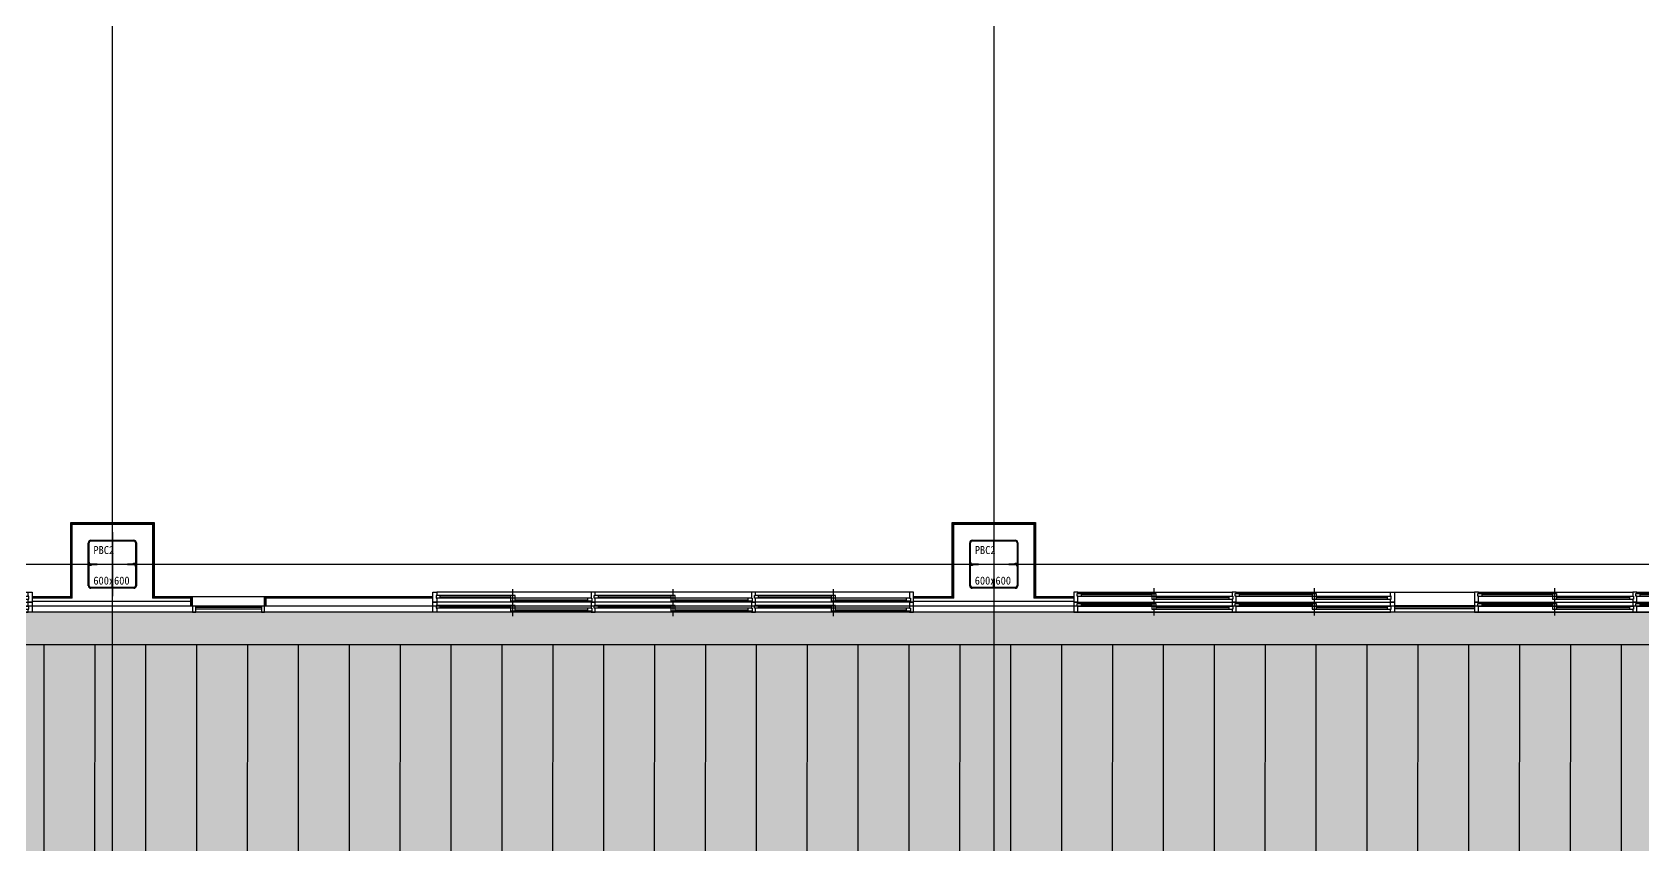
# Model space of a CAD drawing. Extents: x 152195838 to 160350639, y 364657247 to 370318102.
# Drawn here: x 158486947 to 158507047, y 364979532 to 364989669 of the extents above; entities that cross this region are included whole.
import ezdxf

# ---------------------------------------------------------------- set-up
doc = ezdxf.new("R2010")
doc.units = 0
doc.header["$MEASUREMENT"] = 0
doc.linetypes.add('DASHED', pattern=[0.75, 0.5, -0.25])
doc.layers.get('0').update_dxf_attribs({"linetype": 'CONTINUOUS'})
doc.layers.get('Defpoints').update_dxf_attribs({"linetype": 'CONTINUOUS'})
for name, color, linetype in [('4A.TEC ELE 1', 7, 'CONTINUOUS'), ('4A.TEC ELE 4', 9, 'CONTINUOUS'), ('4A.TEC 단열재', 252, 'CONTINUOUS'), ('4A.TEC 마감선 2', 5, 'CONTINUOUS'), ('4A.TEC 벽체 2', 3, 'CONTINUOUS'), ('4A.TEC 벽체 3', 4, 'CONTINUOUS'), ('4A.TEC 창호 2', 4, 'CONTINUOUS'), ('4A.TEC 해치 1', 9, 'CONTINUOUS'), ('P-BOX', 3, 'CONTINUOUS'), ('㈜SE&C ELE 1', 7, 'CONTINUOUS'), ('㈜SE&C 창호 2', 4, 'CONTINUOUS')]:
    doc.layers.add(name, color=color, linetype=linetype)
doc.layers.add('DEFPOINT', color=135, linetype='CONTINUOUS', plot=False)
doc.styles.add('돋움체', font='')
doc.styles.get('돋움체').set_extended_font_data('DotumChe')

# ---------------------------------------------------------------- blocks, each defined once
blk = doc.blocks.new('dwgC0C')
at = {"layer": '4A.TEC 해치 1', "linetype": 'Continuous'}
h = blk.add_hatch(color=254, dxfattribs=at)
h.dxf.hatch_style = 1
h.paths.add_polyline_path([(93300, 4500), (94800, 4500), (94800, 6000), (95800, 6000), (95800, 0), (-17400, 0), (-17400, 6000), (93300, 6000)])
at = {"layer": '4A.TEC 해치 1'}
h = blk.add_hatch(dxfattribs=at)
h.set_pattern_fill('LINE', color=256, scale=200, angle=90)
h.set_pattern_definition([(90, (-2000898.2, -434424.4), (-635, 2e-12), [])])
h.paths.add_polyline_path([(93300, 4500), (94800, 4500), (94800, 5600), (95400, 5600), (95400, 400), (-17000, 400), (-17000, 5600), (93300, 5600)])
at = {"layer": '4A.TEC ELE 1', "color": 8}
blk.add_line((-17000, 5600), (93300, 5600), dxfattribs=at)
blk = doc.blocks.new('aq7q9')
at = {"layer": '4A.TEC 창호 2', "color": 1}
for p, q in [((1857417, -3696980), (1857417, -3696765)), ((1859417, -3696980), (1859417, -3696765)), ((1862417, -3696980), (1862417, -3696765)), ((1864417, -3696980), (1864417, -3696765)), ((1857417, -3697105), (1857417, -3696890)), ((1859417, -3697105), (1859417, -3696890)), ((1862417, -3697105), (1862417, -3696890)), ((1864417, -3697105), (1864417, -3696890))]:
    blk.add_line(p, q, dxfattribs=at)
at = {"layer": '4A.TEC 창호 2'}
for p, q in [((1856467, -3696805), (1858392, -3696805)), ((1856467, -3696880), (1858392, -3696880)), ((1856467, -3696916), (1857442, -3696916)), ((1856467, -3696930), (1858392, -3696930)), ((1856467, -3696930), (1858392, -3696930)), ((1856507, -3696916), (1856507, -3696880)), ((1857392, -3696844), (1858392, -3696844)), ((1857392, -3696916), (1857392, -3696844)), ((1857392, -3696969), (1858392, -3696969)), ((1857392, -3697041), (1857392, -3696969)), ((1857442, -3696916), (1857442, -3696844)), ((1857442, -3697041), (1857442, -3696969)), ((1858352, -3696880), (1858352, -3696844)), ((1858352, -3697005), (1858352, -3696969)), ((1858442, -3696805), (1860367, -3696805)), ((1858442, -3696880), (1860367, -3696880)), ((1858442, -3696916), (1859442, -3696916)), ((1858442, -3696930), (1860367, -3696930)), ((1858442, -3696930), (1860367, -3696930)), ((1858482, -3696916), (1858482, -3696880)), ((1859392, -3696844), (1860367, -3696844)), ((1859392, -3696916), (1859392, -3696844)), ((1859392, -3696969), (1860367, -3696969)), ((1859392, -3697041), (1859392, -3696969)), ((1859442, -3696916), (1859442, -3696844)), ((1859442, -3697041), (1859442, -3696969)), ((1860327, -3696880), (1860327, -3696844)), ((1860327, -3697005), (1860327, -3696969)), ((1861417, -3696805), (1860417, -3696805)), ((1861417, -3696849), (1860417, -3696849)), ((1861417, -3696885), (1860417, -3696885)), ((1861467, -3696805), (1863392, -3696805)), ((1861467, -3696880), (1863392, -3696880)), ((1861467, -3696916), (1862442, -3696916)), ((1861467, -3696930), (1863392, -3696930)), ((1861467, -3696930), (1863392, -3696930)), ((1861507, -3696916), (1861507, -3696880)), ((1862392, -3696844), (1863392, -3696844)), ((1862392, -3696916), (1862392, -3696844)), ((1862392, -3696969), (1863392, -3696969)), ((1862392, -3697041), (1862392, -3696969)), ((1862442, -3696916), (1862442, -3696844)), ((1862442, -3697041), (1862442, -3696969)), ((1863352, -3696880), (1863352, -3696844)), ((1863352, -3697005), (1863352, -3696969)), ((1863442, -3696805), (1865367, -3696805)), ((1863442, -3696880), (1865367, -3696880)), ((1863442, -3696916), (1864442, -3696916)), ((1863442, -3696930), (1865367, -3696930)), ((1863442, -3696930), (1865367, -3696930)), ((1863482, -3696916), (1863482, -3696880)), ((1864392, -3696844), (1865367, -3696844)), ((1864392, -3696916), (1864392, -3696844)), ((1864392, -3696969), (1865367, -3696969)), ((1864392, -3697041), (1864392, -3696969)), ((1864442, -3696916), (1864442, -3696844)), ((1864442, -3697041), (1864442, -3696969)), ((1865327, -3696880), (1865327, -3696844)), ((1865327, -3697005), (1865327, -3696969)), ((1856467, -3697005), (1858392, -3697005)), ((1856467, -3697041), (1857442, -3697041)), ((1856467, -3697055), (1858392, -3697055)), ((1856507, -3697041), (1856507, -3697005)), ((1858442, -3697005), (1860367, -3697005)), ((1858442, -3697041), (1859442, -3697041)), ((1858442, -3697055), (1860367, -3697055)), ((1858482, -3697041), (1858482, -3697005)), ((1860417, -3697055), (1861417, -3697055)), ((1861467, -3697005), (1863392, -3697005)), ((1861467, -3697041), (1862442, -3697041)), ((1861467, -3697055), (1863392, -3697055)), ((1861507, -3697041), (1861507, -3697005)), ((1863442, -3697005), (1865367, -3697005)), ((1863442, -3697041), (1864442, -3697041)), ((1863442, -3697055), (1865367, -3697055)), ((1863482, -3697041), (1863482, -3697005))]:
    blk.add_line(p, q, dxfattribs=at)
at = {"layer": '4A.TEC 창호 2', "color": 8}
for p, q in [((1857392, -3696898), (1856507, -3696898)), ((1858352, -3696862), (1857442, -3696862)), ((1858352, -3696987), (1857442, -3696987)), ((1859392, -3696898), (1858482, -3696898)), ((1860327, -3696862), (1859442, -3696862)), ((1860327, -3696987), (1859442, -3696987)), ((1861417, -3696867), (1860417, -3696867)), ((1862392, -3696898), (1861507, -3696898)), ((1863352, -3696862), (1862442, -3696862)), ((1863352, -3696987), (1862442, -3696987)), ((1864392, -3696898), (1863482, -3696898)), ((1865327, -3696862), (1864442, -3696862)), ((1865327, -3696987), (1864442, -3696987)), ((1857392, -3697023), (1856507, -3697023)), ((1859392, -3697023), (1858482, -3697023)), ((1862392, -3697023), (1861507, -3697023)), ((1864392, -3697023), (1863482, -3697023))]:
    blk.add_line(p, q, dxfattribs=at)
at = {"layer": '4A.TEC 창호 2'}
for points in [[(1856467, -3696805), (1856467, -3696880), (1856457, -3696880), (1856457, -3696916), (1856467, -3696916), (1856467, -3696930), (1856417, -3696930), (1856417, -3696805)], [(1856467, -3696930), (1856467, -3697005), (1856457, -3697005), (1856457, -3697041), (1856467, -3697041), (1856467, -3697055), (1856417, -3697055), (1856417, -3696930)], [(1860417, -3696805), (1860367, -3696805), (1860367, -3696844), (1860377, -3696844), (1860377, -3696880), (1860367, -3696880), (1860367, -3696930), (1860417, -3696930)], [(1860417, -3696930), (1860367, -3696930), (1860367, -3696969), (1860377, -3696969), (1860377, -3697005), (1860367, -3697005), (1860367, -3697055), (1860417, -3697055)], [(1861467, -3696805), (1861467, -3696880), (1861457, -3696880), (1861457, -3696916), (1861467, -3696916), (1861467, -3696930), (1861417, -3696930), (1861417, -3696805)], [(1861467, -3696930), (1861467, -3697005), (1861457, -3697005), (1861457, -3697041), (1861467, -3697041), (1861467, -3697055), (1861417, -3697055), (1861417, -3696930)], [(1865417, -3696805), (1865367, -3696805), (1865367, -3696844), (1865377, -3696844), (1865377, -3696880), (1865367, -3696880), (1865367, -3696930), (1865417, -3696930)], [(1865417, -3696930), (1865367, -3696930), (1865367, -3696969), (1865377, -3696969), (1865377, -3697005), (1865367, -3697005), (1865367, -3697055), (1865417, -3697055)]]:
    blk.add_lwpolyline(points, close=True, dxfattribs=at)
at = {"layer": '4A.TEC 창호 2', "flags": 128}
for points in [[(1858392, -3696880), (1858402, -3696880), (1858402, -3696844), (1858392, -3696844), (1858392, -3696805), (1858442, -3696805), (1858442, -3696880), (1858432, -3696880), (1858432, -3696916), (1858442, -3696916), (1858442, -3696930), (1858392, -3696930)], [(1858392, -3697005), (1858402, -3697005), (1858402, -3696969), (1858392, -3696969), (1858392, -3696930), (1858442, -3696930), (1858442, -3697005), (1858432, -3697005), (1858432, -3697041), (1858442, -3697041), (1858442, -3697055), (1858392, -3697055)], [(1863392, -3696880), (1863402, -3696880), (1863402, -3696844), (1863392, -3696844), (1863392, -3696805), (1863442, -3696805), (1863442, -3696880), (1863432, -3696880), (1863432, -3696916), (1863442, -3696916), (1863442, -3696930), (1863392, -3696930)], [(1863392, -3697005), (1863402, -3697005), (1863402, -3696969), (1863392, -3696969), (1863392, -3696930), (1863442, -3696930), (1863442, -3697005), (1863432, -3697005), (1863432, -3697041), (1863442, -3697041), (1863442, -3697055), (1863392, -3697055)]]:
    blk.add_lwpolyline(points, close=True, dxfattribs=at)
blk = doc.blocks.new('zw$4749')
at = {"layer": '㈜SE&C ELE 1'}
for p, q in [((0, 125), (900, 125)), ((0, 50), (900, 50))]:
    blk.add_line(p, q, dxfattribs=at)
at = {"layer": '㈜SE&C 창호 2'}
for p, q in [((40, 111), (860, 111)), ((40, 89), (860, 89))]:
    blk.add_line(p, q, dxfattribs=at)
for points in [[(0, 125), (40, 125), (40, 50), (0, 50)], [(860, 125), (900, 125), (900, 50), (860, 50)]]:
    blk.add_lwpolyline(points, close=True, dxfattribs=at)
blk = doc.blocks.new('sar7q89')
at = {"layer": '4A.TEC 창호 2'}
for p, q in [((1892467, -3694885), (1894392, -3694885)), ((1892467, -3694899), (1893442, -3694899)), ((1892467, -3694935), (1894392, -3694935)), ((1892507, -3694899), (1892507, -3694935)), ((1893392, -3694899), (1893392, -3694971)), ((1893392, -3694971), (1894392, -3694971)), ((1893442, -3694899), (1893442, -3694971)), ((1894352, -3694935), (1894352, -3694971)), ((1894442, -3694885), (1896392, -3694885)), ((1894442, -3694899), (1895442, -3694899)), ((1894442, -3694935), (1896392, -3694935)), ((1894482, -3694899), (1894482, -3694935)), ((1895392, -3694899), (1895392, -3694971)), ((1895392, -3694971), (1896392, -3694971)), ((1895442, -3694899), (1895442, -3694971)), ((1896352, -3694935), (1896352, -3694971)), ((1896442, -3694885), (1898367, -3694885)), ((1896442, -3694899), (1897442, -3694899)), ((1896442, -3694935), (1898367, -3694935)), ((1896482, -3694899), (1896482, -3694935)), ((1897392, -3694899), (1897392, -3694971)), ((1897392, -3694971), (1898367, -3694971)), ((1897442, -3694899), (1897442, -3694971)), ((1898327, -3694935), (1898327, -3694971)), ((1892467, -3695010), (1894392, -3695010)), ((1892467, -3695010), (1894392, -3695010)), ((1892467, -3695024), (1893442, -3695024)), ((1892467, -3695060), (1894392, -3695060)), ((1892467, -3695135), (1894392, -3695135)), ((1892507, -3695024), (1892507, -3695060)), ((1893392, -3695024), (1893392, -3695096)), ((1893392, -3695096), (1894392, -3695096)), ((1893442, -3695024), (1893442, -3695096)), ((1894352, -3695060), (1894352, -3695096)), ((1894442, -3695010), (1896392, -3695010)), ((1894442, -3695010), (1896392, -3695010)), ((1894442, -3695024), (1895442, -3695024)), ((1894442, -3695060), (1896392, -3695060)), ((1894442, -3695135), (1896392, -3695135)), ((1894482, -3695024), (1894482, -3695060)), ((1895392, -3695024), (1895392, -3695096)), ((1895392, -3695096), (1896392, -3695096)), ((1895442, -3695024), (1895442, -3695096)), ((1896352, -3695060), (1896352, -3695096)), ((1896442, -3695010), (1898367, -3695010)), ((1896442, -3695010), (1898367, -3695010)), ((1896442, -3695024), (1897442, -3695024)), ((1896442, -3695060), (1898367, -3695060)), ((1896442, -3695135), (1898367, -3695135)), ((1896482, -3695024), (1896482, -3695060)), ((1897392, -3695024), (1897392, -3695096)), ((1897392, -3695096), (1898367, -3695096)), ((1897442, -3695024), (1897442, -3695096)), ((1898327, -3695060), (1898327, -3695096))]:
    blk.add_line(p, q, dxfattribs=at)
at = {"layer": '4A.TEC 창호 2', "color": 8}
for p, q in [((1893392, -3694917), (1892507, -3694917)), ((1894352, -3694953), (1893442, -3694953)), ((1895392, -3694917), (1894482, -3694917)), ((1896352, -3694953), (1895442, -3694953)), ((1897392, -3694917), (1896482, -3694917)), ((1898327, -3694953), (1897442, -3694953)), ((1893392, -3695042), (1892507, -3695042)), ((1894352, -3695078), (1893442, -3695078)), ((1895392, -3695042), (1894482, -3695042)), ((1896352, -3695078), (1895442, -3695078)), ((1897392, -3695042), (1896482, -3695042)), ((1898327, -3695078), (1897442, -3695078))]:
    blk.add_line(p, q, dxfattribs=at)
at = {"layer": '4A.TEC 창호 2', "color": 1}
for p, q in [((1893417, -3694835), (1893417, -3695050)), ((1893417, -3694960), (1893417, -3695175)), ((1895417, -3694835), (1895417, -3695050)), ((1895417, -3694960), (1895417, -3695175)), ((1897417, -3694835), (1897417, -3695050)), ((1897417, -3694960), (1897417, -3695175))]:
    blk.add_line(p, q, dxfattribs=at)
at = {"layer": '4A.TEC 창호 2', "flags": 128}
for points in [[(1892417, -3695010), (1892467, -3695010), (1892467, -3694935), (1892457, -3694935), (1892457, -3694899), (1892467, -3694899), (1892467, -3694885), (1892417, -3694885)], [(1894392, -3694935), (1894402, -3694935), (1894402, -3694971), (1894392, -3694971), (1894392, -3695010), (1894442, -3695010), (1894442, -3694935), (1894432, -3694935), (1894432, -3694899), (1894442, -3694899), (1894442, -3694885), (1894392, -3694885)], [(1896392, -3694935), (1896402, -3694935), (1896402, -3694971), (1896392, -3694971), (1896392, -3695010), (1896442, -3695010), (1896442, -3694935), (1896432, -3694935), (1896432, -3694899), (1896442, -3694899), (1896442, -3694885), (1896392, -3694885)], [(1892417, -3695135), (1892467, -3695135), (1892467, -3695060), (1892457, -3695060), (1892457, -3695024), (1892467, -3695024), (1892467, -3695010), (1892417, -3695010)], [(1894392, -3695060), (1894402, -3695060), (1894402, -3695096), (1894392, -3695096), (1894392, -3695135), (1894442, -3695135), (1894442, -3695060), (1894432, -3695060), (1894432, -3695024), (1894442, -3695024), (1894442, -3695010), (1894392, -3695010)], [(1896392, -3695060), (1896402, -3695060), (1896402, -3695096), (1896392, -3695096), (1896392, -3695135), (1896442, -3695135), (1896442, -3695060), (1896432, -3695060), (1896432, -3695024), (1896442, -3695024), (1896442, -3695010), (1896392, -3695010)]]:
    blk.add_lwpolyline(points, close=True, dxfattribs=at)
at = {"layer": '4A.TEC 창호 2'}
for points in [[(1898417, -3695010), (1898367, -3695010), (1898367, -3694971), (1898377, -3694971), (1898377, -3694935), (1898367, -3694935), (1898367, -3694885), (1898417, -3694885)], [(1898417, -3695135), (1898367, -3695135), (1898367, -3695096), (1898377, -3695096), (1898377, -3695060), (1898367, -3695060), (1898367, -3695010), (1898417, -3695010)]]:
    blk.add_lwpolyline(points, close=True, dxfattribs=at)
blk = doc.blocks.new('A$C111325cc')
at = {"layer": 'DEFPOINT'}
for p, q in [((204276, 244000), (204276, 0)), ((215276, 244000), (215276, 0)), ((0, 86063), (324969, 86063))]:
    blk.add_line(p, q, dxfattribs=at)
blk = doc.blocks.new('PBC2')
h = blk.add_hatch(color=3)
h.dxf.hatch_style = 1
h.paths.add_polyline_path([(132, 396, -0.414214), (100, 427), (100, 396)])
h.paths.add_polyline_path([(668, 404, -0.414214), (700, 373), (700, 404)])
at = {"layer": 'Defpoints', "color": 1, "ltscale": 50}
for p, q in [((400, 800), (400, 0)), ((0, 400), (800, 400))]:
    blk.add_line(p, q, dxfattribs=at)
at = {"layer": 'P-BOX', "color": 3, "ltscale": 50}
for p, q in [((396, 691), (396, 581)), ((404, 581), (404, 691)), ((132, 404), (210, 404)), ((210, 404), (210, 396)), ((396, 581), (404, 581)), ((590, 404), (700, 404)), ((590, 404), (590, 396)), ((100, 396), (210, 396)), ((396, 109), (396, 219)), ((396, 219), (404, 219)), ((404, 219), (404, 109)), ((590, 396), (668, 396))]:
    blk.add_line(p, q, dxfattribs=at)
for points in [[(100, 132), (100, 668)], [(109, 427), (109, 668)], [(132, 700), (668, 700)], [(132, 691), (668, 691)], [(691, 668), (691, 404)], [(700, 668), (700, 132)], [(666, 414), (691, 414), (691, 404), (666, 404), (666, 414)], [(109, 132), (109, 396)], [(109, 396), (134, 396), (134, 386), (109, 386), (109, 396)], [(691, 373), (691, 132)], [(668, 109), (132, 109)], [(668, 100), (132, 100)]]:
    blk.add_lwpolyline(points, dxfattribs=at)
for centre, radius, start, end in [((132, 668), 31.5, 90, 180), ((132, 668), 22.5, 90, 180), ((668, 668), 31.5, 0, 90), ((668, 668), 22.5, 0, 90), ((132, 427), 31.5, 180, 270), ((132, 427), 22.5, 180, 270), ((668, 373), 31.5, 0, 90), ((668, 373), 22.5, 0, 90), ((132, 132), 31.5, 180, 270), ((132, 132), 22.5, 180, 270), ((668, 132), 31.5, 270, 0), ((668, 132), 22.5, 270, 0)]:
    blk.add_arc(centre, radius, start, end, dxfattribs=at)
at = {"layer": 'DEFPOINT', "style": '돋움체'}
for s, p in [('PBC2', (164, 527)), ('600x600', (163, 146))]:
    blk.add_text(s, height=100, dxfattribs=at).set_placement(p)
blk = doc.blocks.new('B1F~1FCOL')
at = {"layer": 'P-BOX', "linetype": 'DASHED'}
for p in [(68100, 100), (79100, 100)]:
    blk.add_blockref('PBC2', p, dxfattribs=at)

msp = doc.modelspace()

# ---------------------------------------------------------------- linework, layer by layer
at = {"layer": '4A.TEC ELE 4'}
msp.add_line((158489847.0046, 364982626.8958), (158488947.0046, 364982626.8958), dxfattribs=at)
at = {"layer": '4A.TEC 단열재'}
for points in [[(158488947.0046, 364982566.8958), (158486947.0046, 364982566.8958)], [(158499947.0046, 364982566.8958), (158497947.0046, 364982566.8958)]]:
    msp.add_lwpolyline(points, dxfattribs=at)
at = {"layer": '4A.TEC 마감선 2'}
for p, q in [((158488927.0046, 364982506.8958), (158488927.0046, 364982626.8958)), ((158488947.0046, 364982506.8958), (158488947.0046, 364982626.8958)), ((158489847.0046, 364982506.8958), (158489847.0046, 364982626.8958)), ((158489867.0046, 364982506.8958), (158489867.0046, 364982626.8958))]:
    msp.add_line(p, q, dxfattribs=at)
at = {"layer": '4A.TEC 마감선 2', "color": 254, "lineweight": 0, "ltscale": 15}
for p, q in [((158488937.0046, 364982506.8958), (158488937.0046, 364982626.8958)), ((158489857.0046, 364982506.8958), (158489857.0046, 364982626.8958))]:
    msp.add_line(p, q, dxfattribs=at)
at = {"layer": '4A.TEC 마감선 2'}
for points in [[(158487427.0046, 364982606.8958), (158487427.0046, 364983551.8958), (158488467.0046, 364983551.8958), (158488467.0046, 364982606.8958)], [(158487447.0046, 364982606.8958), (158487447.0046, 364983531.8958), (158488447.0046, 364983531.8958), (158488447.0046, 364982606.8958)], [(158498427.0046, 364982606.8958), (158498427.0046, 364983551.8958), (158499467.0046, 364983551.8958), (158499467.0046, 364982606.8958)], [(158498447.0046, 364982606.8958), (158498447.0046, 364983531.8958), (158499447.0046, 364983531.8958), (158499447.0046, 364982606.8958)], [(158487447.0046, 364982626.8958), (158486947.0046, 364982626.8958)], [(158487447.0046, 364982606.8958), (158486947.0046, 364982606.8958)], [(158488947.0046, 364982626.8958), (158488447.0046, 364982626.8958)], [(158488947.0046, 364982606.8958), (158488447.0046, 364982606.8958)], [(158491947.0046, 364982626.8958), (158489847.0046, 364982626.8958)], [(158491947.0046, 364982606.8958), (158489847.0046, 364982606.8958)], [(158498447.0046, 364982626.8958), (158497947.0046, 364982626.8958)], [(158498447.0046, 364982606.8958), (158497947.0046, 364982606.8958)], [(158499947.0046, 364982626.8958), (158499447.0046, 364982626.8958)], [(158499947.0046, 364982606.8958), (158499447.0046, 364982606.8958)]]:
    msp.add_lwpolyline(points, dxfattribs=at)
at = {"layer": '4A.TEC 마감선 2', "color": 254, "lineweight": 0, "ltscale": 15}
for points in [[(158487437.0046, 364982606.8958), (158487437.0046, 364983541.8958), (158488457.0046, 364983541.8958), (158488457.0046, 364982606.8958)], [(158498437.0046, 364982606.8958), (158498437.0046, 364983541.8958), (158499457.0046, 364983541.8958), (158499457.0046, 364982606.8958)], [(158487447.0046, 364982616.8958), (158486947.0046, 364982616.8958)], [(158488947.0046, 364982616.8958), (158488447.0046, 364982616.8958)], [(158491947.0046, 364982616.8958), (158489847.0046, 364982616.8958)], [(158498447.0046, 364982616.8958), (158497947.0046, 364982616.8958)], [(158499947.0046, 364982616.8958), (158499447.0046, 364982616.8958)]]:
    msp.add_lwpolyline(points, dxfattribs=at)
at = {"layer": '4A.TEC 벽체 3'}
for points in [[(158532547.0046, 364982431.8958), (158419347.0046, 364982431.8958), (158419347.0046, 365071031.8958)], [(158531647.0046, 364982506.8958), (158419422.0046, 364982506.8958), (158419422.0046, 365071031.8958)]]:
    msp.add_lwpolyline(points, dxfattribs=at)

# ---------------------------------------------------------------- block references
msp.add_blockref('dwgC0C', (158436747.0046, 364976431.8958))
at = {"layer": '4A.TEC 벽체 2', "xscale": -1, "rotation": 180}
for p in [(156621529.765, 361285627.3423), (156643529.765, 361285627.3423)]:
    msp.add_blockref('aq7q9', p, dxfattribs=at)
at = {"layer": '4A.TEC 벽체 2', "rotation": 180}
msp.add_blockref('sar7q89', (160390364.2441, 361287547.3807), dxfattribs=at)
at = {"layer": '4A.TEC 벽체 3', "lineweight": -2, "xscale": -1}
msp.add_blockref('zw$4749', (158489847.0046, 364982381.8958), dxfattribs=at)
at = {"layer": 'DEFPOINT'}
msp.add_blockref('A$C111325cc', (158283670.7413, 364896968.7328), dxfattribs=at)
at = {"layer": 'P-BOX', "linetype": 'DASHED'}
msp.add_blockref('B1F~1FCOL', (158419447.0046, 364982531.8958), dxfattribs=at)

doc.saveas('drawing.dxf')
